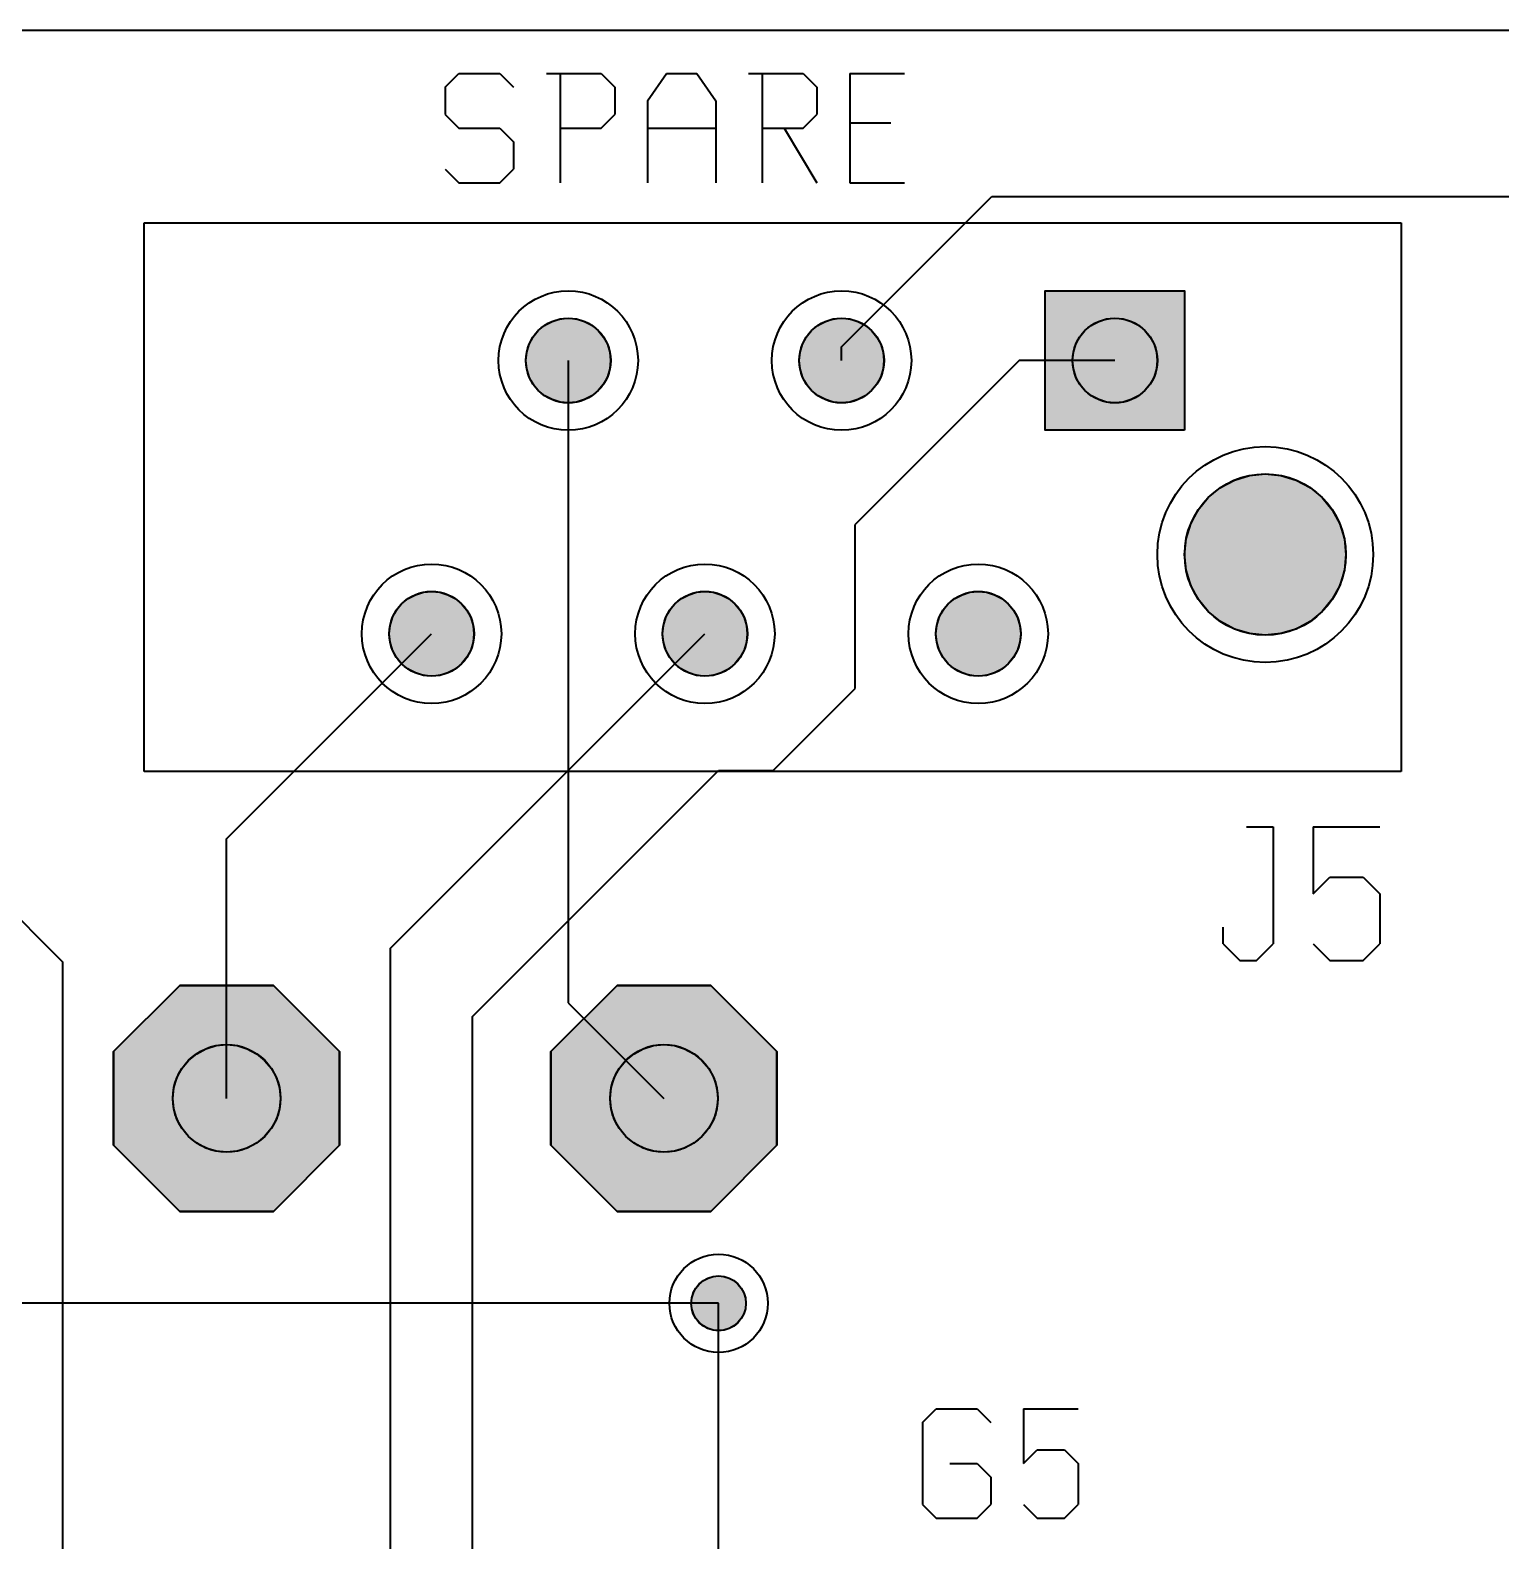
# Model space of a CAD drawing. Header units: millimetres. Extents: x 2 to 157, y 2 to 78.
# Drawn here: x 81.54 to 95.2, y 64.07 to 78.11 of the extents above; entities that cross this region are included whole.
import ezdxf

# ---------------------------------------------------------------- set-up
doc = ezdxf.new("R2010")
doc.units = ezdxf.units.MM
for name, color, linetype in [('bottom_copper', 7, 'Continuous'), ('bottom_silk', 7, 'Continuous'), ('drill_plated', 7, 'Continuous'), ('outline', 7, 'Continuous'), ('top_copper', 7, 'Continuous'), ('top_silk', 7, 'Continuous')]:
    doc.layers.add(name, color=color, linetype=linetype)

msp = doc.modelspace()

# ---------------------------------------------------------------- hatches: boundary and pattern name
at = {"layer": 'bottom_copper', "lineweight": 40}
for points in [[(92.265, 74.396), (90.97, 74.396), (90.97, 75.691), (92.265, 75.691), (92.265, 74.396)], [(86.924, 74.967), (86.902, 74.893), (86.865, 74.825), (86.816, 74.765), (86.757, 74.716), (86.688, 74.68), (86.615, 74.657), (86.538, 74.65), (86.461, 74.657), (86.387, 74.68), (86.319, 74.716), (86.259, 74.765), (86.21, 74.825), (86.174, 74.893), (86.152, 74.967), (86.144, 75.043), (86.152, 75.12), (86.174, 75.194), (86.21, 75.262), (86.259, 75.322), (86.319, 75.371), (86.387, 75.407), (86.461, 75.43), (86.538, 75.437), (86.615, 75.43), (86.688, 75.407), (86.757, 75.371), (86.816, 75.322), (86.865, 75.262), (86.902, 75.194), (86.924, 75.12), (86.931, 75.043), (86.924, 74.967)], [(89.464, 74.967), (89.442, 74.893), (89.405, 74.825), (89.356, 74.765), (89.297, 74.716), (89.228, 74.68), (89.155, 74.657), (89.078, 74.65), (89.001, 74.657), (88.927, 74.68), (88.859, 74.716), (88.799, 74.765), (88.75, 74.825), (88.714, 74.893), (88.692, 74.967), (88.684, 75.043), (88.692, 75.12), (88.714, 75.194), (88.75, 75.262), (88.799, 75.322), (88.859, 75.371), (88.927, 75.407), (89.001, 75.43), (89.078, 75.437), (89.155, 75.43), (89.228, 75.407), (89.297, 75.371), (89.356, 75.322), (89.405, 75.262), (89.442, 75.194), (89.464, 75.12), (89.471, 75.043), (89.464, 74.967)], [(92.004, 74.967), (91.982, 74.893), (91.945, 74.825), (91.896, 74.765), (91.837, 74.716), (91.768, 74.68), (91.695, 74.657), (91.618, 74.65), (91.541, 74.657), (91.467, 74.68), (91.399, 74.716), (91.339, 74.765), (91.29, 74.825), (91.254, 74.893), (91.232, 74.967), (91.224, 75.043), (91.232, 75.12), (91.254, 75.194), (91.29, 75.262), (91.339, 75.322), (91.399, 75.371), (91.467, 75.407), (91.541, 75.43), (91.618, 75.437), (91.695, 75.43), (91.768, 75.407), (91.837, 75.371), (91.896, 75.322), (91.945, 75.262), (91.982, 75.194), (92.004, 75.12), (92.011, 75.043), (92.004, 74.967)], [(93.75, 73.094), (93.707, 72.953), (93.638, 72.824), (93.545, 72.71), (93.431, 72.617), (93.302, 72.548), (93.161, 72.505), (93.015, 72.491), (92.869, 72.505), (92.728, 72.548), (92.599, 72.617), (92.485, 72.71), (92.392, 72.824), (92.323, 72.953), (92.28, 73.094), (92.265, 73.24), (92.28, 73.386), (92.323, 73.527), (92.392, 73.656), (92.485, 73.77), (92.599, 73.863), (92.728, 73.932), (92.869, 73.975), (93.015, 73.989), (93.161, 73.975), (93.302, 73.932), (93.431, 73.863), (93.545, 73.77), (93.638, 73.656), (93.707, 73.527), (93.75, 73.386), (93.764, 73.24), (93.75, 73.094)], [(85.654, 72.427), (85.632, 72.353), (85.595, 72.285), (85.546, 72.225), (85.487, 72.176), (85.418, 72.14), (85.345, 72.117), (85.268, 72.11), (85.191, 72.117), (85.117, 72.14), (85.049, 72.176), (84.989, 72.225), (84.94, 72.285), (84.904, 72.353), (84.882, 72.427), (84.874, 72.504), (84.882, 72.58), (84.904, 72.654), (84.94, 72.722), (84.989, 72.782), (85.049, 72.831), (85.117, 72.867), (85.191, 72.89), (85.268, 72.897), (85.345, 72.89), (85.418, 72.867), (85.487, 72.831), (85.546, 72.782), (85.595, 72.722), (85.632, 72.654), (85.654, 72.58), (85.661, 72.504), (85.654, 72.427)], [(88.194, 72.427), (88.172, 72.353), (88.135, 72.285), (88.086, 72.225), (88.027, 72.176), (87.958, 72.14), (87.885, 72.117), (87.808, 72.11), (87.731, 72.117), (87.657, 72.14), (87.589, 72.176), (87.529, 72.225), (87.48, 72.285), (87.444, 72.353), (87.422, 72.427), (87.414, 72.504), (87.422, 72.58), (87.444, 72.654), (87.48, 72.722), (87.529, 72.782), (87.589, 72.831), (87.657, 72.867), (87.731, 72.89), (87.808, 72.897), (87.885, 72.89), (87.958, 72.867), (88.027, 72.831), (88.086, 72.782), (88.135, 72.722), (88.172, 72.654), (88.194, 72.58), (88.201, 72.504), (88.194, 72.427)], [(90.734, 72.427), (90.712, 72.353), (90.675, 72.285), (90.626, 72.225), (90.567, 72.176), (90.498, 72.14), (90.425, 72.117), (90.348, 72.11), (90.271, 72.117), (90.197, 72.14), (90.129, 72.176), (90.069, 72.225), (90.02, 72.285), (89.984, 72.353), (89.962, 72.427), (89.954, 72.504), (89.962, 72.58), (89.984, 72.654), (90.02, 72.722), (90.069, 72.782), (90.129, 72.831), (90.197, 72.867), (90.271, 72.89), (90.348, 72.897), (90.425, 72.89), (90.498, 72.867), (90.567, 72.831), (90.626, 72.782), (90.675, 72.722), (90.712, 72.654), (90.734, 72.58), (90.742, 72.504), (90.734, 72.427)], [(84.413, 67.751), (83.798, 67.135), (82.928, 67.135), (82.313, 67.751), (82.313, 68.62), (82.928, 69.236), (83.798, 69.236), (84.413, 68.62), (84.413, 67.751)], [(88.477, 67.751), (87.862, 67.135), (86.992, 67.135), (86.377, 67.751), (86.377, 68.62), (86.992, 69.236), (87.862, 69.236), (88.477, 68.62), (88.477, 67.751)], [(83.853, 68.088), (83.825, 67.994), (83.779, 67.908), (83.716, 67.832), (83.641, 67.77), (83.554, 67.724), (83.46, 67.695), (83.363, 67.686), (83.265, 67.695), (83.171, 67.724), (83.085, 67.77), (83.009, 67.832), (82.947, 67.908), (82.901, 67.994), (82.872, 68.088), (82.863, 68.186), (82.872, 68.283), (82.901, 68.377), (82.947, 68.463), (83.009, 68.539), (83.085, 68.601), (83.171, 68.647), (83.265, 68.676), (83.363, 68.686), (83.46, 68.676), (83.554, 68.647), (83.641, 68.601), (83.716, 68.539), (83.779, 68.463), (83.825, 68.377), (83.853, 68.283), (83.863, 68.186), (83.853, 68.088)], [(87.917, 68.088), (87.889, 67.994), (87.843, 67.908), (87.78, 67.832), (87.705, 67.77), (87.618, 67.724), (87.524, 67.695), (87.427, 67.686), (87.329, 67.695), (87.235, 67.724), (87.149, 67.77), (87.073, 67.832), (87.011, 67.908), (86.965, 67.994), (86.936, 68.088), (86.927, 68.186), (86.936, 68.283), (86.965, 68.377), (87.011, 68.463), (87.073, 68.539), (87.149, 68.601), (87.235, 68.647), (87.329, 68.676), (87.427, 68.686), (87.524, 68.676), (87.618, 68.647), (87.705, 68.601), (87.78, 68.539), (87.843, 68.463), (87.889, 68.377), (87.917, 68.283), (87.927, 68.186), (87.917, 68.088)], [(88.184, 66.231), (88.169, 66.183), (88.146, 66.139), (88.114, 66.101), (88.076, 66.069), (88.032, 66.046), (87.984, 66.031), (87.935, 66.026), (87.885, 66.031), (87.838, 66.046), (87.794, 66.069), (87.755, 66.101), (87.724, 66.139), (87.7, 66.183), (87.686, 66.231), (87.681, 66.281), (87.686, 66.33), (87.7, 66.378), (87.724, 66.422), (87.755, 66.46), (87.794, 66.492), (87.838, 66.515), (87.885, 66.53), (87.935, 66.535), (87.984, 66.53), (88.032, 66.515), (88.076, 66.492), (88.114, 66.46), (88.146, 66.422), (88.169, 66.378), (88.184, 66.33), (88.189, 66.281), (88.184, 66.231)]]:
    msp.add_hatch(color=7, dxfattribs=at).paths.add_polyline_path(points, flags=0)
at = {"layer": 'drill_plated', "lineweight": 40}
for points in [[(86.924, 74.967), (86.902, 74.893), (86.865, 74.825), (86.816, 74.765), (86.757, 74.716), (86.688, 74.68), (86.615, 74.657), (86.538, 74.65), (86.461, 74.657), (86.387, 74.68), (86.319, 74.716), (86.259, 74.765), (86.21, 74.825), (86.174, 74.893), (86.152, 74.967), (86.144, 75.043), (86.152, 75.12), (86.174, 75.194), (86.21, 75.262), (86.259, 75.322), (86.319, 75.371), (86.387, 75.407), (86.461, 75.43), (86.538, 75.437), (86.615, 75.43), (86.688, 75.407), (86.757, 75.371), (86.816, 75.322), (86.865, 75.262), (86.902, 75.194), (86.924, 75.12), (86.931, 75.043), (86.924, 74.967)], [(89.464, 74.967), (89.442, 74.893), (89.405, 74.825), (89.356, 74.765), (89.297, 74.716), (89.228, 74.68), (89.155, 74.657), (89.078, 74.65), (89.001, 74.657), (88.927, 74.68), (88.859, 74.716), (88.799, 74.765), (88.75, 74.825), (88.714, 74.893), (88.692, 74.967), (88.684, 75.043), (88.692, 75.12), (88.714, 75.194), (88.75, 75.262), (88.799, 75.322), (88.859, 75.371), (88.927, 75.407), (89.001, 75.43), (89.078, 75.437), (89.155, 75.43), (89.228, 75.407), (89.297, 75.371), (89.356, 75.322), (89.405, 75.262), (89.442, 75.194), (89.464, 75.12), (89.471, 75.043), (89.464, 74.967)], [(92.004, 74.967), (91.982, 74.893), (91.945, 74.825), (91.896, 74.765), (91.837, 74.716), (91.768, 74.68), (91.695, 74.657), (91.618, 74.65), (91.541, 74.657), (91.467, 74.68), (91.399, 74.716), (91.339, 74.765), (91.29, 74.825), (91.254, 74.893), (91.232, 74.967), (91.224, 75.043), (91.232, 75.12), (91.254, 75.194), (91.29, 75.262), (91.339, 75.322), (91.399, 75.371), (91.467, 75.407), (91.541, 75.43), (91.618, 75.437), (91.695, 75.43), (91.768, 75.407), (91.837, 75.371), (91.896, 75.322), (91.945, 75.262), (91.982, 75.194), (92.004, 75.12), (92.011, 75.043), (92.004, 74.967)], [(93.75, 73.094), (93.707, 72.953), (93.638, 72.824), (93.545, 72.71), (93.431, 72.617), (93.302, 72.548), (93.161, 72.505), (93.015, 72.491), (92.869, 72.505), (92.728, 72.548), (92.599, 72.617), (92.485, 72.71), (92.392, 72.824), (92.323, 72.953), (92.28, 73.094), (92.265, 73.24), (92.28, 73.386), (92.323, 73.527), (92.392, 73.656), (92.485, 73.77), (92.599, 73.863), (92.728, 73.932), (92.869, 73.975), (93.015, 73.989), (93.161, 73.975), (93.302, 73.932), (93.431, 73.863), (93.545, 73.77), (93.638, 73.656), (93.707, 73.527), (93.75, 73.386), (93.764, 73.24), (93.75, 73.094)], [(85.654, 72.427), (85.632, 72.353), (85.595, 72.285), (85.546, 72.225), (85.487, 72.176), (85.418, 72.14), (85.345, 72.117), (85.268, 72.11), (85.191, 72.117), (85.117, 72.14), (85.049, 72.176), (84.989, 72.225), (84.94, 72.285), (84.904, 72.353), (84.882, 72.427), (84.874, 72.504), (84.882, 72.58), (84.904, 72.654), (84.94, 72.722), (84.989, 72.782), (85.049, 72.831), (85.117, 72.867), (85.191, 72.89), (85.268, 72.897), (85.345, 72.89), (85.418, 72.867), (85.487, 72.831), (85.546, 72.782), (85.595, 72.722), (85.632, 72.654), (85.654, 72.58), (85.661, 72.504), (85.654, 72.427)], [(88.194, 72.427), (88.172, 72.353), (88.135, 72.285), (88.086, 72.225), (88.027, 72.176), (87.958, 72.14), (87.885, 72.117), (87.808, 72.11), (87.731, 72.117), (87.657, 72.14), (87.589, 72.176), (87.529, 72.225), (87.48, 72.285), (87.444, 72.353), (87.422, 72.427), (87.414, 72.504), (87.422, 72.58), (87.444, 72.654), (87.48, 72.722), (87.529, 72.782), (87.589, 72.831), (87.657, 72.867), (87.731, 72.89), (87.808, 72.897), (87.885, 72.89), (87.958, 72.867), (88.027, 72.831), (88.086, 72.782), (88.135, 72.722), (88.172, 72.654), (88.194, 72.58), (88.201, 72.504), (88.194, 72.427)], [(90.734, 72.427), (90.712, 72.353), (90.675, 72.285), (90.626, 72.225), (90.567, 72.176), (90.498, 72.14), (90.425, 72.117), (90.348, 72.11), (90.271, 72.117), (90.197, 72.14), (90.129, 72.176), (90.069, 72.225), (90.02, 72.285), (89.984, 72.353), (89.962, 72.427), (89.954, 72.504), (89.962, 72.58), (89.984, 72.654), (90.02, 72.722), (90.069, 72.782), (90.129, 72.831), (90.197, 72.867), (90.271, 72.89), (90.348, 72.897), (90.425, 72.89), (90.498, 72.867), (90.567, 72.831), (90.626, 72.782), (90.675, 72.722), (90.712, 72.654), (90.734, 72.58), (90.742, 72.504), (90.734, 72.427)], [(83.853, 68.088), (83.825, 67.994), (83.779, 67.908), (83.716, 67.832), (83.641, 67.77), (83.554, 67.724), (83.46, 67.695), (83.363, 67.686), (83.265, 67.695), (83.171, 67.724), (83.085, 67.77), (83.009, 67.832), (82.947, 67.908), (82.901, 67.994), (82.872, 68.088), (82.863, 68.186), (82.872, 68.283), (82.901, 68.377), (82.947, 68.463), (83.009, 68.539), (83.085, 68.601), (83.171, 68.647), (83.265, 68.676), (83.363, 68.686), (83.46, 68.676), (83.554, 68.647), (83.641, 68.601), (83.716, 68.539), (83.779, 68.463), (83.825, 68.377), (83.853, 68.283), (83.863, 68.186), (83.853, 68.088)], [(87.917, 68.088), (87.889, 67.994), (87.843, 67.908), (87.78, 67.832), (87.705, 67.77), (87.618, 67.724), (87.524, 67.695), (87.427, 67.686), (87.329, 67.695), (87.235, 67.724), (87.149, 67.77), (87.073, 67.832), (87.011, 67.908), (86.965, 67.994), (86.936, 68.088), (86.927, 68.186), (86.936, 68.283), (86.965, 68.377), (87.011, 68.463), (87.073, 68.539), (87.149, 68.601), (87.235, 68.647), (87.329, 68.676), (87.427, 68.686), (87.524, 68.676), (87.618, 68.647), (87.705, 68.601), (87.78, 68.539), (87.843, 68.463), (87.889, 68.377), (87.917, 68.283), (87.927, 68.186), (87.917, 68.088)], [(88.184, 66.231), (88.169, 66.183), (88.146, 66.139), (88.114, 66.101), (88.076, 66.069), (88.032, 66.046), (87.984, 66.031), (87.935, 66.026), (87.885, 66.031), (87.838, 66.046), (87.794, 66.069), (87.755, 66.101), (87.724, 66.139), (87.7, 66.183), (87.686, 66.231), (87.681, 66.281), (87.686, 66.33), (87.7, 66.378), (87.724, 66.422), (87.755, 66.46), (87.794, 66.492), (87.838, 66.515), (87.885, 66.53), (87.935, 66.535), (87.984, 66.53), (88.032, 66.515), (88.076, 66.492), (88.114, 66.46), (88.146, 66.422), (88.169, 66.378), (88.184, 66.33), (88.189, 66.281), (88.184, 66.231)]]:
    msp.add_hatch(color=7, dxfattribs=at).paths.add_polyline_path(points, flags=0)
at = {"layer": 'top_copper', "lineweight": 40}
for points in [[(92.265, 74.396), (90.97, 74.396), (90.97, 75.691), (92.265, 75.691), (92.265, 74.396)], [(86.924, 74.967), (86.902, 74.893), (86.865, 74.825), (86.816, 74.765), (86.757, 74.716), (86.688, 74.68), (86.615, 74.657), (86.538, 74.65), (86.461, 74.657), (86.387, 74.68), (86.319, 74.716), (86.259, 74.765), (86.21, 74.825), (86.174, 74.893), (86.152, 74.967), (86.144, 75.043), (86.152, 75.12), (86.174, 75.194), (86.21, 75.262), (86.259, 75.322), (86.319, 75.371), (86.387, 75.407), (86.461, 75.43), (86.538, 75.437), (86.615, 75.43), (86.688, 75.407), (86.757, 75.371), (86.816, 75.322), (86.865, 75.262), (86.902, 75.194), (86.924, 75.12), (86.931, 75.043), (86.924, 74.967)], [(89.464, 74.967), (89.442, 74.893), (89.405, 74.825), (89.356, 74.765), (89.297, 74.716), (89.228, 74.68), (89.155, 74.657), (89.078, 74.65), (89.001, 74.657), (88.927, 74.68), (88.859, 74.716), (88.799, 74.765), (88.75, 74.825), (88.714, 74.893), (88.692, 74.967), (88.684, 75.043), (88.692, 75.12), (88.714, 75.194), (88.75, 75.262), (88.799, 75.322), (88.859, 75.371), (88.927, 75.407), (89.001, 75.43), (89.078, 75.437), (89.155, 75.43), (89.228, 75.407), (89.297, 75.371), (89.356, 75.322), (89.405, 75.262), (89.442, 75.194), (89.464, 75.12), (89.471, 75.043), (89.464, 74.967)], [(92.004, 74.967), (91.982, 74.893), (91.945, 74.825), (91.896, 74.765), (91.837, 74.716), (91.768, 74.68), (91.695, 74.657), (91.618, 74.65), (91.541, 74.657), (91.467, 74.68), (91.399, 74.716), (91.339, 74.765), (91.29, 74.825), (91.254, 74.893), (91.232, 74.967), (91.224, 75.043), (91.232, 75.12), (91.254, 75.194), (91.29, 75.262), (91.339, 75.322), (91.399, 75.371), (91.467, 75.407), (91.541, 75.43), (91.618, 75.437), (91.695, 75.43), (91.768, 75.407), (91.837, 75.371), (91.896, 75.322), (91.945, 75.262), (91.982, 75.194), (92.004, 75.12), (92.011, 75.043), (92.004, 74.967)], [(93.75, 73.094), (93.707, 72.953), (93.638, 72.824), (93.545, 72.71), (93.431, 72.617), (93.302, 72.548), (93.161, 72.505), (93.015, 72.491), (92.869, 72.505), (92.728, 72.548), (92.599, 72.617), (92.485, 72.71), (92.392, 72.824), (92.323, 72.953), (92.28, 73.094), (92.265, 73.24), (92.28, 73.386), (92.323, 73.527), (92.392, 73.656), (92.485, 73.77), (92.599, 73.863), (92.728, 73.932), (92.869, 73.975), (93.015, 73.989), (93.161, 73.975), (93.302, 73.932), (93.431, 73.863), (93.545, 73.77), (93.638, 73.656), (93.707, 73.527), (93.75, 73.386), (93.764, 73.24), (93.75, 73.094)], [(85.654, 72.427), (85.632, 72.353), (85.595, 72.285), (85.546, 72.225), (85.487, 72.176), (85.418, 72.14), (85.345, 72.117), (85.268, 72.11), (85.191, 72.117), (85.117, 72.14), (85.049, 72.176), (84.989, 72.225), (84.94, 72.285), (84.904, 72.353), (84.882, 72.427), (84.874, 72.504), (84.882, 72.58), (84.904, 72.654), (84.94, 72.722), (84.989, 72.782), (85.049, 72.831), (85.117, 72.867), (85.191, 72.89), (85.268, 72.897), (85.345, 72.89), (85.418, 72.867), (85.487, 72.831), (85.546, 72.782), (85.595, 72.722), (85.632, 72.654), (85.654, 72.58), (85.661, 72.504), (85.654, 72.427)], [(88.194, 72.427), (88.172, 72.353), (88.135, 72.285), (88.086, 72.225), (88.027, 72.176), (87.958, 72.14), (87.885, 72.117), (87.808, 72.11), (87.731, 72.117), (87.657, 72.14), (87.589, 72.176), (87.529, 72.225), (87.48, 72.285), (87.444, 72.353), (87.422, 72.427), (87.414, 72.504), (87.422, 72.58), (87.444, 72.654), (87.48, 72.722), (87.529, 72.782), (87.589, 72.831), (87.657, 72.867), (87.731, 72.89), (87.808, 72.897), (87.885, 72.89), (87.958, 72.867), (88.027, 72.831), (88.086, 72.782), (88.135, 72.722), (88.172, 72.654), (88.194, 72.58), (88.201, 72.504), (88.194, 72.427)], [(90.734, 72.427), (90.712, 72.353), (90.675, 72.285), (90.626, 72.225), (90.567, 72.176), (90.498, 72.14), (90.425, 72.117), (90.348, 72.11), (90.271, 72.117), (90.197, 72.14), (90.129, 72.176), (90.069, 72.225), (90.02, 72.285), (89.984, 72.353), (89.962, 72.427), (89.954, 72.504), (89.962, 72.58), (89.984, 72.654), (90.02, 72.722), (90.069, 72.782), (90.129, 72.831), (90.197, 72.867), (90.271, 72.89), (90.348, 72.897), (90.425, 72.89), (90.498, 72.867), (90.567, 72.831), (90.626, 72.782), (90.675, 72.722), (90.712, 72.654), (90.734, 72.58), (90.742, 72.504), (90.734, 72.427)], [(84.413, 67.751), (83.798, 67.135), (82.928, 67.135), (82.313, 67.751), (82.313, 68.62), (82.928, 69.236), (83.798, 69.236), (84.413, 68.62), (84.413, 67.751)], [(88.477, 67.751), (87.862, 67.135), (86.992, 67.135), (86.377, 67.751), (86.377, 68.62), (86.992, 69.236), (87.862, 69.236), (88.477, 68.62), (88.477, 67.751)], [(83.853, 68.088), (83.825, 67.994), (83.779, 67.908), (83.716, 67.832), (83.641, 67.77), (83.554, 67.724), (83.46, 67.695), (83.363, 67.686), (83.265, 67.695), (83.171, 67.724), (83.085, 67.77), (83.009, 67.832), (82.947, 67.908), (82.901, 67.994), (82.872, 68.088), (82.863, 68.186), (82.872, 68.283), (82.901, 68.377), (82.947, 68.463), (83.009, 68.539), (83.085, 68.601), (83.171, 68.647), (83.265, 68.676), (83.363, 68.686), (83.46, 68.676), (83.554, 68.647), (83.641, 68.601), (83.716, 68.539), (83.779, 68.463), (83.825, 68.377), (83.853, 68.283), (83.863, 68.186), (83.853, 68.088)], [(87.917, 68.088), (87.889, 67.994), (87.843, 67.908), (87.78, 67.832), (87.705, 67.77), (87.618, 67.724), (87.524, 67.695), (87.427, 67.686), (87.329, 67.695), (87.235, 67.724), (87.149, 67.77), (87.073, 67.832), (87.011, 67.908), (86.965, 67.994), (86.936, 68.088), (86.927, 68.186), (86.936, 68.283), (86.965, 68.377), (87.011, 68.463), (87.073, 68.539), (87.149, 68.601), (87.235, 68.647), (87.329, 68.676), (87.427, 68.686), (87.524, 68.676), (87.618, 68.647), (87.705, 68.601), (87.78, 68.539), (87.843, 68.463), (87.889, 68.377), (87.917, 68.283), (87.927, 68.186), (87.917, 68.088)], [(88.184, 66.231), (88.169, 66.183), (88.146, 66.139), (88.114, 66.101), (88.076, 66.069), (88.032, 66.046), (87.984, 66.031), (87.935, 66.026), (87.885, 66.031), (87.838, 66.046), (87.794, 66.069), (87.755, 66.101), (87.724, 66.139), (87.7, 66.183), (87.686, 66.231), (87.681, 66.281), (87.686, 66.33), (87.7, 66.378), (87.724, 66.422), (87.755, 66.46), (87.794, 66.492), (87.838, 66.515), (87.885, 66.53), (87.935, 66.535), (87.984, 66.53), (88.032, 66.515), (88.076, 66.492), (88.114, 66.46), (88.146, 66.422), (88.169, 66.378), (88.184, 66.33), (88.189, 66.281), (88.184, 66.231)]]:
    msp.add_hatch(color=7, dxfattribs=at).paths.add_polyline_path(points, flags=0)

# ---------------------------------------------------------------- linework, layer by layer
at = {"layer": 'bottom_copper', "color": 7, "lineweight": 40}
for p, q in [((90.97, 75.691), (92.265, 75.691)), ((90.97, 74.396), (90.97, 75.691)), ((92.265, 75.691), (92.265, 74.396)), ((90.729, 75.043), (89.205, 73.519)), ((91.618, 75.043), (90.729, 75.043)), ((92.265, 74.396), (90.97, 74.396)), ((89.205, 71.996), (89.205, 73.519)), ((84.887, 69.582), (87.808, 72.504)), ((88.443, 71.234), (89.205, 71.996)), ((85.649, 68.948), (87.935, 71.234)), ((87.935, 71.234), (88.443, 71.234)), ((80.315, 70.98), (81.839, 69.456)), ((84.887, 42.278), (84.887, 69.582)), ((81.839, 69.456), (81.839, 45.072)), ((82.928, 69.236), (82.313, 68.62)), ((83.798, 69.236), (82.928, 69.236)), ((84.413, 68.62), (83.798, 69.236)), ((86.992, 69.236), (86.377, 68.62)), ((87.862, 69.236), (86.992, 69.236)), ((88.477, 68.62), (87.862, 69.236)), ((85.649, 42.278), (85.649, 68.948)), ((82.313, 68.62), (82.313, 67.751)), ((84.413, 67.751), (84.413, 68.62)), ((86.377, 68.62), (86.377, 67.751)), ((88.477, 67.751), (88.477, 68.62)), ((82.313, 67.751), (82.928, 67.135)), ((83.798, 67.135), (84.413, 67.751)), ((86.377, 67.751), (86.992, 67.135)), ((87.862, 67.135), (88.477, 67.751)), ((82.928, 67.135), (83.798, 67.135)), ((86.992, 67.135), (87.862, 67.135)), ((87.935, 53.708), (87.935, 66.281))]:
    msp.add_line(p, q, dxfattribs=at)
for points in [[(92.265, 74.396), (90.97, 74.396), (90.97, 75.691), (92.265, 75.691), (92.265, 74.396)], [(86.924, 74.967), (86.902, 74.893), (86.865, 74.825), (86.816, 74.765), (86.757, 74.716), (86.688, 74.68), (86.615, 74.657), (86.538, 74.65), (86.461, 74.657), (86.387, 74.68), (86.319, 74.716), (86.259, 74.765), (86.21, 74.825), (86.174, 74.893), (86.152, 74.967), (86.144, 75.043), (86.152, 75.12), (86.174, 75.194), (86.21, 75.262), (86.259, 75.322), (86.319, 75.371), (86.387, 75.407), (86.461, 75.43), (86.538, 75.437), (86.615, 75.43), (86.688, 75.407), (86.757, 75.371), (86.816, 75.322), (86.865, 75.262), (86.902, 75.194), (86.924, 75.12), (86.931, 75.043), (86.924, 74.967)], [(89.464, 74.967), (89.442, 74.893), (89.405, 74.825), (89.356, 74.765), (89.297, 74.716), (89.228, 74.68), (89.155, 74.657), (89.078, 74.65), (89.001, 74.657), (88.927, 74.68), (88.859, 74.716), (88.799, 74.765), (88.75, 74.825), (88.714, 74.893), (88.692, 74.967), (88.684, 75.043), (88.692, 75.12), (88.714, 75.194), (88.75, 75.262), (88.799, 75.322), (88.859, 75.371), (88.927, 75.407), (89.001, 75.43), (89.078, 75.437), (89.155, 75.43), (89.228, 75.407), (89.297, 75.371), (89.356, 75.322), (89.405, 75.262), (89.442, 75.194), (89.464, 75.12), (89.471, 75.043), (89.464, 74.967)], [(92.004, 74.967), (91.982, 74.893), (91.945, 74.825), (91.896, 74.765), (91.837, 74.716), (91.768, 74.68), (91.695, 74.657), (91.618, 74.65), (91.541, 74.657), (91.467, 74.68), (91.399, 74.716), (91.339, 74.765), (91.29, 74.825), (91.254, 74.893), (91.232, 74.967), (91.224, 75.043), (91.232, 75.12), (91.254, 75.194), (91.29, 75.262), (91.339, 75.322), (91.399, 75.371), (91.467, 75.407), (91.541, 75.43), (91.618, 75.437), (91.695, 75.43), (91.768, 75.407), (91.837, 75.371), (91.896, 75.322), (91.945, 75.262), (91.982, 75.194), (92.004, 75.12), (92.011, 75.043), (92.004, 74.967)], [(93.75, 73.094), (93.707, 72.953), (93.638, 72.824), (93.545, 72.71), (93.431, 72.617), (93.302, 72.548), (93.161, 72.505), (93.015, 72.491), (92.869, 72.505), (92.728, 72.548), (92.599, 72.617), (92.485, 72.71), (92.392, 72.824), (92.323, 72.953), (92.28, 73.094), (92.265, 73.24), (92.28, 73.386), (92.323, 73.527), (92.392, 73.656), (92.485, 73.77), (92.599, 73.863), (92.728, 73.932), (92.869, 73.975), (93.015, 73.989), (93.161, 73.975), (93.302, 73.932), (93.431, 73.863), (93.545, 73.77), (93.638, 73.656), (93.707, 73.527), (93.75, 73.386), (93.764, 73.24), (93.75, 73.094)], [(85.654, 72.427), (85.632, 72.353), (85.595, 72.285), (85.546, 72.225), (85.487, 72.176), (85.418, 72.14), (85.345, 72.117), (85.268, 72.11), (85.191, 72.117), (85.117, 72.14), (85.049, 72.176), (84.989, 72.225), (84.94, 72.285), (84.904, 72.353), (84.882, 72.427), (84.874, 72.504), (84.882, 72.58), (84.904, 72.654), (84.94, 72.722), (84.989, 72.782), (85.049, 72.831), (85.117, 72.867), (85.191, 72.89), (85.268, 72.897), (85.345, 72.89), (85.418, 72.867), (85.487, 72.831), (85.546, 72.782), (85.595, 72.722), (85.632, 72.654), (85.654, 72.58), (85.661, 72.504), (85.654, 72.427)], [(88.194, 72.427), (88.172, 72.353), (88.135, 72.285), (88.086, 72.225), (88.027, 72.176), (87.958, 72.14), (87.885, 72.117), (87.808, 72.11), (87.731, 72.117), (87.657, 72.14), (87.589, 72.176), (87.529, 72.225), (87.48, 72.285), (87.444, 72.353), (87.422, 72.427), (87.414, 72.504), (87.422, 72.58), (87.444, 72.654), (87.48, 72.722), (87.529, 72.782), (87.589, 72.831), (87.657, 72.867), (87.731, 72.89), (87.808, 72.897), (87.885, 72.89), (87.958, 72.867), (88.027, 72.831), (88.086, 72.782), (88.135, 72.722), (88.172, 72.654), (88.194, 72.58), (88.201, 72.504), (88.194, 72.427)], [(90.734, 72.427), (90.712, 72.353), (90.675, 72.285), (90.626, 72.225), (90.567, 72.176), (90.498, 72.14), (90.425, 72.117), (90.348, 72.11), (90.271, 72.117), (90.197, 72.14), (90.129, 72.176), (90.069, 72.225), (90.02, 72.285), (89.984, 72.353), (89.962, 72.427), (89.954, 72.504), (89.962, 72.58), (89.984, 72.654), (90.02, 72.722), (90.069, 72.782), (90.129, 72.831), (90.197, 72.867), (90.271, 72.89), (90.348, 72.897), (90.425, 72.89), (90.498, 72.867), (90.567, 72.831), (90.626, 72.782), (90.675, 72.722), (90.712, 72.654), (90.734, 72.58), (90.742, 72.504), (90.734, 72.427)], [(84.413, 67.751), (83.798, 67.135), (82.928, 67.135), (82.313, 67.751), (82.313, 68.62), (82.928, 69.236), (83.798, 69.236), (84.413, 68.62), (84.413, 67.751)], [(88.477, 67.751), (87.862, 67.135), (86.992, 67.135), (86.377, 67.751), (86.377, 68.62), (86.992, 69.236), (87.862, 69.236), (88.477, 68.62), (88.477, 67.751)], [(83.853, 68.088), (83.825, 67.994), (83.779, 67.908), (83.716, 67.832), (83.641, 67.77), (83.554, 67.724), (83.46, 67.695), (83.363, 67.686), (83.265, 67.695), (83.171, 67.724), (83.085, 67.77), (83.009, 67.832), (82.947, 67.908), (82.901, 67.994), (82.872, 68.088), (82.863, 68.186), (82.872, 68.283), (82.901, 68.377), (82.947, 68.463), (83.009, 68.539), (83.085, 68.601), (83.171, 68.647), (83.265, 68.676), (83.363, 68.686), (83.46, 68.676), (83.554, 68.647), (83.641, 68.601), (83.716, 68.539), (83.779, 68.463), (83.825, 68.377), (83.853, 68.283), (83.863, 68.186), (83.853, 68.088)], [(87.917, 68.088), (87.889, 67.994), (87.843, 67.908), (87.78, 67.832), (87.705, 67.77), (87.618, 67.724), (87.524, 67.695), (87.427, 67.686), (87.329, 67.695), (87.235, 67.724), (87.149, 67.77), (87.073, 67.832), (87.011, 67.908), (86.965, 67.994), (86.936, 68.088), (86.927, 68.186), (86.936, 68.283), (86.965, 68.377), (87.011, 68.463), (87.073, 68.539), (87.149, 68.601), (87.235, 68.647), (87.329, 68.676), (87.427, 68.686), (87.524, 68.676), (87.618, 68.647), (87.705, 68.601), (87.78, 68.539), (87.843, 68.463), (87.889, 68.377), (87.917, 68.283), (87.927, 68.186), (87.917, 68.088)], [(88.184, 66.231), (88.169, 66.183), (88.146, 66.139), (88.114, 66.101), (88.076, 66.069), (88.032, 66.046), (87.984, 66.031), (87.935, 66.026), (87.885, 66.031), (87.838, 66.046), (87.794, 66.069), (87.755, 66.101), (87.724, 66.139), (87.7, 66.183), (87.686, 66.231), (87.681, 66.281), (87.686, 66.33), (87.7, 66.378), (87.724, 66.422), (87.755, 66.46), (87.794, 66.492), (87.838, 66.515), (87.885, 66.53), (87.935, 66.535), (87.984, 66.53), (88.032, 66.515), (88.076, 66.492), (88.114, 66.46), (88.146, 66.422), (88.169, 66.378), (88.184, 66.33), (88.189, 66.281), (88.184, 66.231)]]:
    msp.add_lwpolyline(points, close=True, dxfattribs=at)
for centre, major_axis in [((86.538, 75.043), (0.648, 0)), ((89.078, 75.043), (0.648, 0)), ((86.538, 75.043), (0.394, 0)), ((89.078, 75.043), (0.394, 0)), ((91.618, 75.043), (0.394, 0)), ((93.015, 73.24), (1.003, 0)), ((93.015, 73.24), (0.749, 0)), ((85.268, 72.504), (0.648, 0)), ((87.808, 72.504), (0.648, 0)), ((90.348, 72.504), (0.648, 0)), ((85.268, 72.504), (0.394, 0)), ((87.808, 72.504), (0.394, 0)), ((90.348, 72.504), (0.394, 0)), ((83.363, 68.186), (0.5, 0)), ((87.427, 68.186), (0.5, 0)), ((87.935, 66.281), (0.457, 0)), ((87.935, 66.281), (0.254, 0))]:
    msp.add_ellipse(centre, major_axis=major_axis, ratio=1, dxfattribs=at)
at = {"layer": 'bottom_silk', "color": 7, "lineweight": 40}
msp.add_line((1.635, 78.114), (156.635, 78.114), dxfattribs=at)
at = {"layer": 'drill_plated', "color": 7, "lineweight": 40}
for points in [[(86.924, 74.967), (86.902, 74.893), (86.865, 74.825), (86.816, 74.765), (86.757, 74.716), (86.688, 74.68), (86.615, 74.657), (86.538, 74.65), (86.461, 74.657), (86.387, 74.68), (86.319, 74.716), (86.259, 74.765), (86.21, 74.825), (86.174, 74.893), (86.152, 74.967), (86.144, 75.043), (86.152, 75.12), (86.174, 75.194), (86.21, 75.262), (86.259, 75.322), (86.319, 75.371), (86.387, 75.407), (86.461, 75.43), (86.538, 75.437), (86.615, 75.43), (86.688, 75.407), (86.757, 75.371), (86.816, 75.322), (86.865, 75.262), (86.902, 75.194), (86.924, 75.12), (86.931, 75.043), (86.924, 74.967)], [(89.464, 74.967), (89.442, 74.893), (89.405, 74.825), (89.356, 74.765), (89.297, 74.716), (89.228, 74.68), (89.155, 74.657), (89.078, 74.65), (89.001, 74.657), (88.927, 74.68), (88.859, 74.716), (88.799, 74.765), (88.75, 74.825), (88.714, 74.893), (88.692, 74.967), (88.684, 75.043), (88.692, 75.12), (88.714, 75.194), (88.75, 75.262), (88.799, 75.322), (88.859, 75.371), (88.927, 75.407), (89.001, 75.43), (89.078, 75.437), (89.155, 75.43), (89.228, 75.407), (89.297, 75.371), (89.356, 75.322), (89.405, 75.262), (89.442, 75.194), (89.464, 75.12), (89.471, 75.043), (89.464, 74.967)], [(92.004, 74.967), (91.982, 74.893), (91.945, 74.825), (91.896, 74.765), (91.837, 74.716), (91.768, 74.68), (91.695, 74.657), (91.618, 74.65), (91.541, 74.657), (91.467, 74.68), (91.399, 74.716), (91.339, 74.765), (91.29, 74.825), (91.254, 74.893), (91.232, 74.967), (91.224, 75.043), (91.232, 75.12), (91.254, 75.194), (91.29, 75.262), (91.339, 75.322), (91.399, 75.371), (91.467, 75.407), (91.541, 75.43), (91.618, 75.437), (91.695, 75.43), (91.768, 75.407), (91.837, 75.371), (91.896, 75.322), (91.945, 75.262), (91.982, 75.194), (92.004, 75.12), (92.011, 75.043), (92.004, 74.967)], [(93.75, 73.094), (93.707, 72.953), (93.638, 72.824), (93.545, 72.71), (93.431, 72.617), (93.302, 72.548), (93.161, 72.505), (93.015, 72.491), (92.869, 72.505), (92.728, 72.548), (92.599, 72.617), (92.485, 72.71), (92.392, 72.824), (92.323, 72.953), (92.28, 73.094), (92.265, 73.24), (92.28, 73.386), (92.323, 73.527), (92.392, 73.656), (92.485, 73.77), (92.599, 73.863), (92.728, 73.932), (92.869, 73.975), (93.015, 73.989), (93.161, 73.975), (93.302, 73.932), (93.431, 73.863), (93.545, 73.77), (93.638, 73.656), (93.707, 73.527), (93.75, 73.386), (93.764, 73.24), (93.75, 73.094)], [(85.654, 72.427), (85.632, 72.353), (85.595, 72.285), (85.546, 72.225), (85.487, 72.176), (85.418, 72.14), (85.345, 72.117), (85.268, 72.11), (85.191, 72.117), (85.117, 72.14), (85.049, 72.176), (84.989, 72.225), (84.94, 72.285), (84.904, 72.353), (84.882, 72.427), (84.874, 72.504), (84.882, 72.58), (84.904, 72.654), (84.94, 72.722), (84.989, 72.782), (85.049, 72.831), (85.117, 72.867), (85.191, 72.89), (85.268, 72.897), (85.345, 72.89), (85.418, 72.867), (85.487, 72.831), (85.546, 72.782), (85.595, 72.722), (85.632, 72.654), (85.654, 72.58), (85.661, 72.504), (85.654, 72.427)], [(88.194, 72.427), (88.172, 72.353), (88.135, 72.285), (88.086, 72.225), (88.027, 72.176), (87.958, 72.14), (87.885, 72.117), (87.808, 72.11), (87.731, 72.117), (87.657, 72.14), (87.589, 72.176), (87.529, 72.225), (87.48, 72.285), (87.444, 72.353), (87.422, 72.427), (87.414, 72.504), (87.422, 72.58), (87.444, 72.654), (87.48, 72.722), (87.529, 72.782), (87.589, 72.831), (87.657, 72.867), (87.731, 72.89), (87.808, 72.897), (87.885, 72.89), (87.958, 72.867), (88.027, 72.831), (88.086, 72.782), (88.135, 72.722), (88.172, 72.654), (88.194, 72.58), (88.201, 72.504), (88.194, 72.427)], [(90.734, 72.427), (90.712, 72.353), (90.675, 72.285), (90.626, 72.225), (90.567, 72.176), (90.498, 72.14), (90.425, 72.117), (90.348, 72.11), (90.271, 72.117), (90.197, 72.14), (90.129, 72.176), (90.069, 72.225), (90.02, 72.285), (89.984, 72.353), (89.962, 72.427), (89.954, 72.504), (89.962, 72.58), (89.984, 72.654), (90.02, 72.722), (90.069, 72.782), (90.129, 72.831), (90.197, 72.867), (90.271, 72.89), (90.348, 72.897), (90.425, 72.89), (90.498, 72.867), (90.567, 72.831), (90.626, 72.782), (90.675, 72.722), (90.712, 72.654), (90.734, 72.58), (90.742, 72.504), (90.734, 72.427)], [(83.853, 68.088), (83.825, 67.994), (83.779, 67.908), (83.716, 67.832), (83.641, 67.77), (83.554, 67.724), (83.46, 67.695), (83.363, 67.686), (83.265, 67.695), (83.171, 67.724), (83.085, 67.77), (83.009, 67.832), (82.947, 67.908), (82.901, 67.994), (82.872, 68.088), (82.863, 68.186), (82.872, 68.283), (82.901, 68.377), (82.947, 68.463), (83.009, 68.539), (83.085, 68.601), (83.171, 68.647), (83.265, 68.676), (83.363, 68.686), (83.46, 68.676), (83.554, 68.647), (83.641, 68.601), (83.716, 68.539), (83.779, 68.463), (83.825, 68.377), (83.853, 68.283), (83.863, 68.186), (83.853, 68.088)], [(87.917, 68.088), (87.889, 67.994), (87.843, 67.908), (87.78, 67.832), (87.705, 67.77), (87.618, 67.724), (87.524, 67.695), (87.427, 67.686), (87.329, 67.695), (87.235, 67.724), (87.149, 67.77), (87.073, 67.832), (87.011, 67.908), (86.965, 67.994), (86.936, 68.088), (86.927, 68.186), (86.936, 68.283), (86.965, 68.377), (87.011, 68.463), (87.073, 68.539), (87.149, 68.601), (87.235, 68.647), (87.329, 68.676), (87.427, 68.686), (87.524, 68.676), (87.618, 68.647), (87.705, 68.601), (87.78, 68.539), (87.843, 68.463), (87.889, 68.377), (87.917, 68.283), (87.927, 68.186), (87.917, 68.088)], [(88.184, 66.231), (88.169, 66.183), (88.146, 66.139), (88.114, 66.101), (88.076, 66.069), (88.032, 66.046), (87.984, 66.031), (87.935, 66.026), (87.885, 66.031), (87.838, 66.046), (87.794, 66.069), (87.755, 66.101), (87.724, 66.139), (87.7, 66.183), (87.686, 66.231), (87.681, 66.281), (87.686, 66.33), (87.7, 66.378), (87.724, 66.422), (87.755, 66.46), (87.794, 66.492), (87.838, 66.515), (87.885, 66.53), (87.935, 66.535), (87.984, 66.53), (88.032, 66.515), (88.076, 66.492), (88.114, 66.46), (88.146, 66.422), (88.169, 66.378), (88.184, 66.33), (88.189, 66.281), (88.184, 66.231)]]:
    msp.add_lwpolyline(points, close=True, dxfattribs=at)
for centre, major_axis in [((86.538, 75.043), (0.394, 0)), ((89.078, 75.043), (0.394, 0)), ((91.618, 75.043), (0.394, 0)), ((93.015, 73.24), (0.749, 0)), ((85.268, 72.504), (0.394, 0)), ((87.808, 72.504), (0.394, 0)), ((90.348, 72.504), (0.394, 0)), ((83.363, 68.186), (0.5, 0)), ((87.427, 68.186), (0.5, 0)), ((87.935, 66.281), (0.254, 0))]:
    msp.add_ellipse(centre, major_axis=major_axis, ratio=1, dxfattribs=at)
at = {"layer": 'outline', "color": 7, "lineweight": 40}
msp.add_line((1.635, 78.114), (156.635, 78.114), dxfattribs=at)
at = {"layer": 'top_copper', "color": 7, "lineweight": 40}
for p, q in [((89.078, 75.171), (90.475, 76.567)), ((90.475, 76.567), (121.844, 76.567)), ((90.97, 75.691), (92.265, 75.691)), ((90.97, 74.396), (90.97, 75.691)), ((92.265, 75.691), (92.265, 74.396)), ((89.078, 75.043), (89.078, 75.171)), ((86.538, 75.043), (86.538, 69.075)), ((92.265, 74.396), (90.97, 74.396)), ((83.363, 70.599), (85.268, 72.504)), ((83.363, 68.186), (83.363, 70.599)), ((82.928, 69.236), (82.313, 68.62)), ((83.798, 69.236), (82.928, 69.236)), ((84.413, 68.62), (83.798, 69.236)), ((86.992, 69.236), (86.377, 68.62)), ((87.862, 69.236), (86.992, 69.236)), ((88.477, 68.62), (87.862, 69.236)), ((86.538, 69.075), (87.427, 68.186)), ((82.313, 68.62), (82.313, 67.751)), ((84.413, 67.751), (84.413, 68.62)), ((86.377, 68.62), (86.377, 67.751)), ((88.477, 67.751), (88.477, 68.62)), ((82.313, 67.751), (82.928, 67.135)), ((83.798, 67.135), (84.413, 67.751)), ((86.377, 67.751), (86.992, 67.135)), ((87.862, 67.135), (88.477, 67.751)), ((82.928, 67.135), (83.798, 67.135)), ((86.992, 67.135), (87.862, 67.135)), ((87.935, 66.281), (79.299, 66.281))]:
    msp.add_line(p, q, dxfattribs=at)
for points in [[(92.265, 74.396), (90.97, 74.396), (90.97, 75.691), (92.265, 75.691), (92.265, 74.396)], [(86.924, 74.967), (86.902, 74.893), (86.865, 74.825), (86.816, 74.765), (86.757, 74.716), (86.688, 74.68), (86.615, 74.657), (86.538, 74.65), (86.461, 74.657), (86.387, 74.68), (86.319, 74.716), (86.259, 74.765), (86.21, 74.825), (86.174, 74.893), (86.152, 74.967), (86.144, 75.043), (86.152, 75.12), (86.174, 75.194), (86.21, 75.262), (86.259, 75.322), (86.319, 75.371), (86.387, 75.407), (86.461, 75.43), (86.538, 75.437), (86.615, 75.43), (86.688, 75.407), (86.757, 75.371), (86.816, 75.322), (86.865, 75.262), (86.902, 75.194), (86.924, 75.12), (86.931, 75.043), (86.924, 74.967)], [(89.464, 74.967), (89.442, 74.893), (89.405, 74.825), (89.356, 74.765), (89.297, 74.716), (89.228, 74.68), (89.155, 74.657), (89.078, 74.65), (89.001, 74.657), (88.927, 74.68), (88.859, 74.716), (88.799, 74.765), (88.75, 74.825), (88.714, 74.893), (88.692, 74.967), (88.684, 75.043), (88.692, 75.12), (88.714, 75.194), (88.75, 75.262), (88.799, 75.322), (88.859, 75.371), (88.927, 75.407), (89.001, 75.43), (89.078, 75.437), (89.155, 75.43), (89.228, 75.407), (89.297, 75.371), (89.356, 75.322), (89.405, 75.262), (89.442, 75.194), (89.464, 75.12), (89.471, 75.043), (89.464, 74.967)], [(92.004, 74.967), (91.982, 74.893), (91.945, 74.825), (91.896, 74.765), (91.837, 74.716), (91.768, 74.68), (91.695, 74.657), (91.618, 74.65), (91.541, 74.657), (91.467, 74.68), (91.399, 74.716), (91.339, 74.765), (91.29, 74.825), (91.254, 74.893), (91.232, 74.967), (91.224, 75.043), (91.232, 75.12), (91.254, 75.194), (91.29, 75.262), (91.339, 75.322), (91.399, 75.371), (91.467, 75.407), (91.541, 75.43), (91.618, 75.437), (91.695, 75.43), (91.768, 75.407), (91.837, 75.371), (91.896, 75.322), (91.945, 75.262), (91.982, 75.194), (92.004, 75.12), (92.011, 75.043), (92.004, 74.967)], [(93.75, 73.094), (93.707, 72.953), (93.638, 72.824), (93.545, 72.71), (93.431, 72.617), (93.302, 72.548), (93.161, 72.505), (93.015, 72.491), (92.869, 72.505), (92.728, 72.548), (92.599, 72.617), (92.485, 72.71), (92.392, 72.824), (92.323, 72.953), (92.28, 73.094), (92.265, 73.24), (92.28, 73.386), (92.323, 73.527), (92.392, 73.656), (92.485, 73.77), (92.599, 73.863), (92.728, 73.932), (92.869, 73.975), (93.015, 73.989), (93.161, 73.975), (93.302, 73.932), (93.431, 73.863), (93.545, 73.77), (93.638, 73.656), (93.707, 73.527), (93.75, 73.386), (93.764, 73.24), (93.75, 73.094)], [(85.654, 72.427), (85.632, 72.353), (85.595, 72.285), (85.546, 72.225), (85.487, 72.176), (85.418, 72.14), (85.345, 72.117), (85.268, 72.11), (85.191, 72.117), (85.117, 72.14), (85.049, 72.176), (84.989, 72.225), (84.94, 72.285), (84.904, 72.353), (84.882, 72.427), (84.874, 72.504), (84.882, 72.58), (84.904, 72.654), (84.94, 72.722), (84.989, 72.782), (85.049, 72.831), (85.117, 72.867), (85.191, 72.89), (85.268, 72.897), (85.345, 72.89), (85.418, 72.867), (85.487, 72.831), (85.546, 72.782), (85.595, 72.722), (85.632, 72.654), (85.654, 72.58), (85.661, 72.504), (85.654, 72.427)], [(88.194, 72.427), (88.172, 72.353), (88.135, 72.285), (88.086, 72.225), (88.027, 72.176), (87.958, 72.14), (87.885, 72.117), (87.808, 72.11), (87.731, 72.117), (87.657, 72.14), (87.589, 72.176), (87.529, 72.225), (87.48, 72.285), (87.444, 72.353), (87.422, 72.427), (87.414, 72.504), (87.422, 72.58), (87.444, 72.654), (87.48, 72.722), (87.529, 72.782), (87.589, 72.831), (87.657, 72.867), (87.731, 72.89), (87.808, 72.897), (87.885, 72.89), (87.958, 72.867), (88.027, 72.831), (88.086, 72.782), (88.135, 72.722), (88.172, 72.654), (88.194, 72.58), (88.201, 72.504), (88.194, 72.427)], [(90.734, 72.427), (90.712, 72.353), (90.675, 72.285), (90.626, 72.225), (90.567, 72.176), (90.498, 72.14), (90.425, 72.117), (90.348, 72.11), (90.271, 72.117), (90.197, 72.14), (90.129, 72.176), (90.069, 72.225), (90.02, 72.285), (89.984, 72.353), (89.962, 72.427), (89.954, 72.504), (89.962, 72.58), (89.984, 72.654), (90.02, 72.722), (90.069, 72.782), (90.129, 72.831), (90.197, 72.867), (90.271, 72.89), (90.348, 72.897), (90.425, 72.89), (90.498, 72.867), (90.567, 72.831), (90.626, 72.782), (90.675, 72.722), (90.712, 72.654), (90.734, 72.58), (90.742, 72.504), (90.734, 72.427)], [(84.413, 67.751), (83.798, 67.135), (82.928, 67.135), (82.313, 67.751), (82.313, 68.62), (82.928, 69.236), (83.798, 69.236), (84.413, 68.62), (84.413, 67.751)], [(88.477, 67.751), (87.862, 67.135), (86.992, 67.135), (86.377, 67.751), (86.377, 68.62), (86.992, 69.236), (87.862, 69.236), (88.477, 68.62), (88.477, 67.751)], [(83.853, 68.088), (83.825, 67.994), (83.779, 67.908), (83.716, 67.832), (83.641, 67.77), (83.554, 67.724), (83.46, 67.695), (83.363, 67.686), (83.265, 67.695), (83.171, 67.724), (83.085, 67.77), (83.009, 67.832), (82.947, 67.908), (82.901, 67.994), (82.872, 68.088), (82.863, 68.186), (82.872, 68.283), (82.901, 68.377), (82.947, 68.463), (83.009, 68.539), (83.085, 68.601), (83.171, 68.647), (83.265, 68.676), (83.363, 68.686), (83.46, 68.676), (83.554, 68.647), (83.641, 68.601), (83.716, 68.539), (83.779, 68.463), (83.825, 68.377), (83.853, 68.283), (83.863, 68.186), (83.853, 68.088)], [(87.917, 68.088), (87.889, 67.994), (87.843, 67.908), (87.78, 67.832), (87.705, 67.77), (87.618, 67.724), (87.524, 67.695), (87.427, 67.686), (87.329, 67.695), (87.235, 67.724), (87.149, 67.77), (87.073, 67.832), (87.011, 67.908), (86.965, 67.994), (86.936, 68.088), (86.927, 68.186), (86.936, 68.283), (86.965, 68.377), (87.011, 68.463), (87.073, 68.539), (87.149, 68.601), (87.235, 68.647), (87.329, 68.676), (87.427, 68.686), (87.524, 68.676), (87.618, 68.647), (87.705, 68.601), (87.78, 68.539), (87.843, 68.463), (87.889, 68.377), (87.917, 68.283), (87.927, 68.186), (87.917, 68.088)], [(88.184, 66.231), (88.169, 66.183), (88.146, 66.139), (88.114, 66.101), (88.076, 66.069), (88.032, 66.046), (87.984, 66.031), (87.935, 66.026), (87.885, 66.031), (87.838, 66.046), (87.794, 66.069), (87.755, 66.101), (87.724, 66.139), (87.7, 66.183), (87.686, 66.231), (87.681, 66.281), (87.686, 66.33), (87.7, 66.378), (87.724, 66.422), (87.755, 66.46), (87.794, 66.492), (87.838, 66.515), (87.885, 66.53), (87.935, 66.535), (87.984, 66.53), (88.032, 66.515), (88.076, 66.492), (88.114, 66.46), (88.146, 66.422), (88.169, 66.378), (88.184, 66.33), (88.189, 66.281), (88.184, 66.231)]]:
    msp.add_lwpolyline(points, close=True, dxfattribs=at)
for centre, major_axis in [((86.538, 75.043), (0.648, 0)), ((89.078, 75.043), (0.648, 0)), ((86.538, 75.043), (0.394, 0)), ((89.078, 75.043), (0.394, 0)), ((91.618, 75.043), (0.394, 0)), ((93.015, 73.24), (1.003, 0)), ((93.015, 73.24), (0.749, 0)), ((85.268, 72.504), (0.648, 0)), ((87.808, 72.504), (0.648, 0)), ((90.348, 72.504), (0.648, 0)), ((85.268, 72.504), (0.394, 0)), ((87.808, 72.504), (0.394, 0)), ((90.348, 72.504), (0.394, 0)), ((83.363, 68.186), (0.5, 0)), ((87.427, 68.186), (0.5, 0)), ((87.935, 66.281), (0.457, 0)), ((87.935, 66.281), (0.254, 0))]:
    msp.add_ellipse(centre, major_axis=major_axis, ratio=1, dxfattribs=at)
at = {"layer": 'top_silk', "color": 7, "lineweight": 40}
for p, q in [((1.635, 78.114), (156.635, 78.114)), ((85.395, 77.584), (85.522, 77.71)), ((85.522, 77.71), (85.903, 77.71)), ((85.903, 77.71), (86.03, 77.584)), ((86.335, 77.71), (86.843, 77.71)), ((86.462, 77.71), (86.462, 76.695)), ((86.843, 77.71), (86.97, 77.584)), ((87.274, 77.457), (87.452, 77.71)), ((87.452, 77.71), (87.732, 77.71)), ((87.732, 77.71), (87.909, 77.457)), ((88.214, 77.71), (88.722, 77.71)), ((88.341, 77.71), (88.341, 76.695)), ((88.722, 77.71), (88.849, 77.584)), ((89.154, 77.71), (89.154, 76.695)), ((89.154, 77.71), (89.662, 77.71)), ((85.395, 77.584), (85.395, 77.329)), ((86.97, 77.584), (86.97, 77.329)), ((88.849, 77.584), (88.849, 77.329)), ((87.274, 77.457), (87.274, 76.695)), ((87.909, 77.457), (87.909, 76.695)), ((85.395, 77.329), (85.522, 77.203)), ((86.843, 77.203), (86.97, 77.329)), ((88.722, 77.203), (88.849, 77.329)), ((89.154, 77.253), (89.535, 77.253)), ((85.522, 77.203), (85.903, 77.203)), ((85.903, 77.203), (86.03, 77.076)), ((86.462, 77.203), (86.843, 77.203)), ((87.274, 77.203), (87.909, 77.203)), ((88.341, 77.203), (88.722, 77.203)), ((88.544, 77.203), (88.849, 76.695)), ((86.03, 77.076), (86.03, 76.822)), ((85.395, 76.822), (85.522, 76.695)), ((85.903, 76.695), (86.03, 76.822)), ((85.522, 76.695), (85.903, 76.695)), ((89.154, 76.695), (89.662, 76.695)), ((82.598, 76.323), (94.278, 76.323)), ((82.598, 71.224), (82.598, 76.323)), ((94.278, 76.323), (94.278, 71.224)), ((94.278, 71.224), (82.598, 71.224)), ((92.84, 70.708), (93.088, 70.708)), ((93.088, 70.708), (93.088, 69.623)), ((93.46, 70.708), (94.08, 70.708)), ((93.46, 70.708), (93.46, 70.088)), ((93.46, 70.088), (93.615, 70.243)), ((93.615, 70.243), (93.925, 70.243)), ((93.925, 70.243), (94.08, 70.088)), ((94.08, 70.088), (94.08, 69.623)), ((92.623, 69.623), (92.623, 69.778)), ((92.623, 69.623), (92.778, 69.468)), ((92.933, 69.468), (93.088, 69.623)), ((93.46, 69.623), (93.615, 69.468)), ((93.925, 69.468), (94.08, 69.623)), ((92.778, 69.468), (92.933, 69.468)), ((93.615, 69.468), (93.925, 69.468)), ((89.83, 65.173), (89.957, 65.3)), ((89.957, 65.3), (90.338, 65.3)), ((90.338, 65.3), (90.465, 65.173)), ((90.769, 65.3), (91.277, 65.3)), ((90.769, 65.3), (90.769, 64.792)), ((89.83, 65.173), (89.83, 64.411)), ((90.769, 64.792), (90.896, 64.919)), ((90.896, 64.919), (91.15, 64.919)), ((91.15, 64.919), (91.277, 64.792)), ((90.084, 64.792), (90.338, 64.792)), ((90.338, 64.792), (90.465, 64.665)), ((91.277, 64.792), (91.277, 64.411)), ((90.465, 64.665), (90.465, 64.411)), ((89.83, 64.411), (89.957, 64.284)), ((90.338, 64.284), (90.465, 64.411)), ((90.769, 64.411), (90.896, 64.284)), ((91.15, 64.284), (91.277, 64.411)), ((89.957, 64.284), (90.338, 64.284)), ((90.896, 64.284), (91.15, 64.284))]:
    msp.add_line(p, q, dxfattribs=at)

doc.saveas('drawing.dxf')
